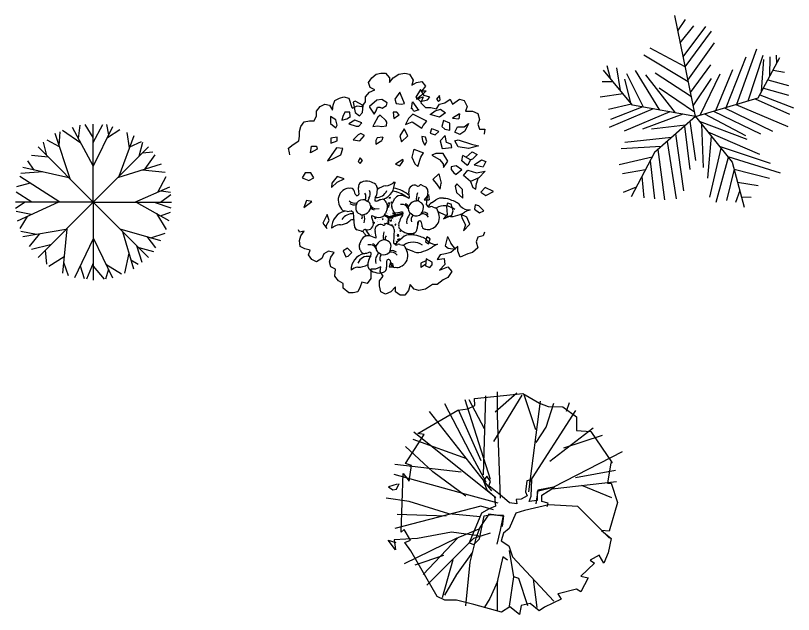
# Model space of a CAD drawing. Header units: millimetres. Extents: x 14385 to 129787, y 107826 to 186798.
# Drawn here: x 50156 to 52521, y 124890 to 126710 of the extents above; entities that cross this region are included whole.
import ezdxf

# ---------------------------------------------------------------- set-up
doc = ezdxf.new("R2010")
doc.units = ezdxf.units.MM
doc.header["$LTSCALE"] = 1000
doc.layers.add('FF-PLANTS', color=86, linetype='Continuous')

# ---------------------------------------------------------------- blocks, each defined once
blk = doc.blocks.new('A$C0DD700B5')
at = {"color": 8}
for p, q in [((0, 198.5), (-25, 238.2)), ((0, 2), (0, 239.3)), ((0, 182.7), (29.4, 238.2)), ((47.6, 206.5), (40.7, 238.2)), ((-103.8, 173.2), (-100.2, 215.6)), ((-37.5, 181.5), (-93.8, 220.1)), ((0, 112.7), (-63.4, 229.1)), ((-44.8, 195), (-39.4, 235.9)), ((0, 110.3), (59.9, 231.4)), ((43.5, 198.3), (80.7, 222.3)), ((110.1, 166.5), (103.1, 213.3)), ((-102.7, 169.9), (-140.3, 190.7)), ((-70.5, 72.4), (-116.2, 211)), ((78.5, 80.5), (123.9, 204.3)), ((-168, 170), (0, 2)), ((-141.3, 143.3), (-151.5, 183.9)), ((168, 170), (0, 2)), ((111.2, 169.6), (146.3, 186.2)), ((139.4, 141.4), (151.1, 183.9)), ((-136.8, 138.8), (-188.3, 143.2)), ((150, 152), (181.5, 154.5)), ((157.8, 102.8), (187.9, 145.5)), ((-179.7, 99.4), (-199.5, 127.4)), ((74.8, 76.8), (207.2, 118.3)), ((-73.9, 75.9), (-213.9, 107)), ((149.5, 100.2), (218.4, 93.4)), ((-101.9, 2), (-223.5, 79.9)), ((-153.7, 93.6), (-220.3, 88.9)), ((196, 32.4), (221.6, 79.9)), ((-191.7, 59.5), (-233.1, 48.2)), ((126.4, 2), (232.8, 48.2)), ((-186.7, 2), (-234.7, 32.4)), ((204.2, 2), (236, 25.6)), ((206.4, 36.8), (234.4, 32.4)), ((0, 2), (-236.3, 2)), ((-207.4, 2), (-236.3, -17.4)), ((-105.6, 2), (-231.5, -55.8)), ((0, 2), (-168, -166)), ((0, 2), (-2, 2)), ((0, 2), (0, 4)), ((0, 2), (237.6, 2)), ((0, 2), (0, -235.6)), ((0, 2), (168, -166)), ((0, 2), (0, 0)), ((0, 2), (2, 2)), ((130.5, 2), (229.6, -53.5)), ((184.6, 2), (236, -15.1)), ((-188.5, -36.1), (-234.7, -26.4)), ((-200.8, -41.7), (-223.5, -78.4)), ((192.5, -32.8), (221.6, -80.7)), ((204.8, -39.7), (234.4, -28.7)), ((-173.1, -96.3), (-220.3, -87.5)), ((-83, -81), (-213.9, -103.3)), ((-80.8, -78.9), (-93.8, -214.1)), ((80.9, -78.9), (204, -114.6)), ((88.9, -86.9), (122.3, -200.5)), ((175, -106.2), (218.4, -92)), ((-164.8, -94.9), (-194.7, -132.7)), ((0, -109.1), (-57, -227.7)), ((0, -106.5), (58.3, -227.7)), ((162.5, -102.6), (189.6, -137.2)), ((-130, -128), (-188.3, -141.7)), ((131.7, -129.7), (147.9, -180.2)), ((138.3, -136.3), (183.1, -148.5)), ((-146.4, -144.4), (-141.9, -187)), ((-89, -164.3), (-135.5, -193.7)), ((108.4, -153.1), (95.1, -214.1)), ((-90.6, -180.2), (-76.2, -220.9)), ((0, -183.9), (-20.2, -232.2)), ((38.5, -186.6), (85.5, -216.4)), ((114.3, -173.4), (136.7, -187)), ((-39.5, -191.2), (-28.2, -229.9)), ((0, -193), (32.6, -232.2)), ((45.8, -201.7), (37.5, -232.2))]:
    blk.add_line(p, q, dxfattribs=at)
blk = doc.blocks.new('A$C38B04814')
at = {"color": 8}
blk.add_lwpolyline([(-220.4, -284.6), (-300.6, -146.4), (-318.3, -121.4), (-301.6, -113.4), (-320.2, -81.9), (-329.7, -89.6), (-323.5, 88.4), (-305.2, 65.3), (-298, 113.4), (-316.1, 119.1), (-259.8, 207.1), (-278.6, 210.1), (-157.7, 281.6), (-126.6, 284.7), (-105.3, 295.2), (-106.9, 316.6), (39.9, 332.2), (90.8, 302.3), (116.7, 292.4), (162.1, 290.9), (203.3, 261), (203.2, 219.7), (247.3, 216.8), (311.3, 121.3), (307.5, 121.2), (297.9, 58.9), (308.9, 59.8), (327.9, 1), (303, -86.8), (279.6, -84.4), (308.4, -108.7), (299.3, -152.3), (286.8, -184.1), (272.2, -159.7), (245.1, -175), (257.6, -183.8), (216, -223.2), (238.8, -228.8), (216.6, -270.4), (203.6, -262.8), (147.4, -277.2), (146.8, -276.6), (156.7, -293.2), (105.8, -317.2), (89.8, -328.4), (62.4, -306.8), (34.6, -312.4), (29.8, -339.6), (0.3, -316.1), (-24.7, -333.1), (-109.3, -309), (-161.2, -296.7), (-196.9, -295.9)], close=True, dxfattribs=at)
for points in [[(-43.6, 276.1), (21.7, 333.3)], [(-27.3, 13.3), (-36.4, 265.2), (-36.6, 336.9)], [(-58.4, 70.6), (-135.3, 313)], [(-75.9, 223.9), (-123.2, 312.6)], [(-79.5, 84.5), (-72.7, 324.3)], [(-47.7, 185.9), (37.9, 326.3)], [(80.1, 221.3), (44.3, 327.7)], [(58.6, 33.2), (93.9, 308.2)], [(-71.4, 62.6), (-119.8, 152.5), (-196.8, 300.7)], [(80.6, 183), (111.1, 229.5), (134, 302.8)], [(181.5, 302.9), (171.4, 276.8)], [(-54.2, 35.5), (-243.2, 276.7)], [(-87, 127.1), (-155.8, 282.4)], [(60.9, 61.1), (201.7, 279.8)], [(-42.1, 14.4), (-291, 214.4)], [(122.1, 125.9), (254.4, 227.4)], [(-130.5, 133), (-293.2, 191.8)], [(281.8, 203.8), (163.7, 166)], [(-132.9, 20.3), (-233.6, 94.1), (-316.8, 170.9)], [(342, 154.1), (133.5, 47.6), (85.7, 38.1), (79.7, -3.5)], [(-147.5, 92.6), (-348.5, 116)], [(322.1, 97.5), (200, 75.8)], [(-34.9, -1.8), (-135.6, 25.4), (-350.8, 85.6)], [(114.2, -11.4), (117.3, -1.1), (98.4, 3.9), (98.2, 22.7), (136.2, 47.1), (83.8, 34.1), (84.2, 6.2), (59.5, 4), (65.2, 19.6), (67.8, 70.1), (52.3, 66.7), (48.1, 33.1), (53.6, 20.8), (35, 10.9), (20, 9.9), (22.1, -3.5), (0, 0), (-22.2, 18.5), (-63.5, 51), (-57.7, 64), (-69.5, 80.1), (-79.2, 66.3), (-69, 38.6), (-45.6, 18.8), (-42.5, -11), (-61.8, -18.8), (-85.7, -31.5), (-123.3, -122.1), (-108.4, -127), (-91.2, -109.9), (-77.1, -39.9), (-55.1, -35.6), (-18.8, -39.7), (-23, -72.2)], [(-341.9, 55.9), (-368.3, 48.4), (-355.3, 38.9), (-344.3, 40.9), (-336.2, 57.9)], [(325, 63.8), (129.1, 41.1)], [(310.8, 14.4), (219.6, 52.2)], [(-89.9, -43.3), (-185.3, -33.5), (-305, 3.3), (-375.1, 13.4)], [(-48.9, -22.1), (-87.9, -10.2), (-349.2, -78.3)], [(303.8, -107.5), (207.5, -11.6), (119.2, -6.8), (45.1, -24.1), (18.6, -32.2), (-0.9, -78.4), (-18.7, -92.3), (-26.2, -115.5), (-2.7, -131.5), (8.8, -165), (134.8, -299.4)], [(-193, -40.6), (-342, -36.1)], [(-37.8, -126.1), (-28, -83.3), (-18.3, -39.1), (-33.1, -39.3), (-63.7, -35.2), (-90.9, -75.6), (-102.8, -107.6), (-121.4, -180.9), (-133.9, -313.8)], [(-95.1, -101), (-176.8, -89.8), (-280.2, -109.1), (-350.7, -113.2), (-347.1, -143.7), (-368.9, -114.2), (-345.5, -121)], [(-93.4, -80.9), (-157.2, -107), (-262.6, -217.8)], [(-59.5, -92.8), (-110, -109), (-251.8, -250.7)], [(-161, -107.6), (-320.7, -186.1)], [(-200.6, -160.6), (-287.7, -190.2)], [(-112.7, -150.4), (-161.7, -217.8), (-198.4, -281.1)], [(-6.1, -175), (-20.5, -164.8), (-37.7, -240.1), (-37.7, -328.2)], [(-1.9, -145), (12, -225.8), (-1.6, -314)], [(-172.5, -173.2), (-204.8, -289.5)], [(11.4, -223.9), (27, -228.9), (54.7, -312.2)], [(71.1, -232.3), (83.2, -318.8)], [(-36.9, -239.4), (-60.4, -290.9), (-76.2, -317.1)]]:
    blk.add_lwpolyline(points, dxfattribs=at)
blk = doc.blocks.new('*X197')
at = {"color": 0}
for p, q in [((26.7458, 25.3837), (26.7458, 25.3837)), ((26.7466, 25.3885), (26.7466, 25.3885)), ((26.7619, 25.3919), (26.7619, 25.3919)), ((26.7622, 25.3876), (26.7622, 25.3876)), ((26.7655, 25.391), (26.7655, 25.391)), ((26.7725, 25.3826), (26.7725, 25.3826)), ((26.7334, 25.3688), (26.7334, 25.3688)), ((26.7357, 25.3717), (26.7357, 25.3717)), ((26.7361, 25.3581), (26.7361, 25.3581)), ((26.7363, 25.3535), (26.7402, 25.3576)), ((26.7396, 25.3747), (26.7432, 25.3761)), ((26.7396, 25.3747), (26.7421, 25.373)), ((26.7408, 25.3528), (26.7402, 25.3575)), ((26.7421, 25.373), (26.7431, 25.376)), ((26.7448, 25.3579), (26.7472, 25.3607)), ((26.7448, 25.3579), (26.7478, 25.3576)), ((26.7478, 25.3576), (26.7472, 25.3607)), ((26.7523, 25.3713), (26.7523, 25.3713)), ((26.7613, 25.3752), (26.7613, 25.3752)), ((26.7344, 25.3384), (26.7344, 25.3384)), ((26.7351, 25.3551), (26.7351, 25.3551)), ((26.7363, 25.3535), (26.7408, 25.3528)), ((26.7392, 25.3516), (26.7392, 25.3516)), ((26.743, 25.3418), (26.743, 25.3418)), ((26.7466, 25.3514), (26.7466, 25.3514)), ((26.6814, 25.308), (26.6814, 25.308)), ((26.6896, 25.3048), (26.6926, 25.3079)), ((26.6896, 25.3048), (26.6941, 25.3041)), ((26.6897, 25.3083), (26.6897, 25.3083)), ((26.6941, 25.3041), (26.6936, 25.3076)), ((26.7164, 25.3072), (26.7164, 25.3072)), ((26.7329, 25.3193), (26.7329, 25.3193)), ((26.7332, 25.3051), (26.7332, 25.3051)), ((26.7338, 25.3218), (26.7338, 25.3218)), ((26.7431, 25.3061), (26.7431, 25.3061)), ((26.7445, 25.3163), (26.7445, 25.3163)), ((26.7518, 25.3202), (26.7542, 25.3231)), ((26.7518, 25.3202), (26.7548, 25.32)), ((26.7548, 25.32), (26.7542, 25.3231)), ((26.757, 25.318), (26.757, 25.318)), ((26.7573, 25.3183), (26.7608, 25.3197)), ((26.7573, 25.3183), (26.7598, 25.3166)), ((26.7589, 25.3087), (26.7589, 25.3087)), ((26.7598, 25.3166), (26.7608, 25.3197)), ((26.7698, 25.3049), (26.7698, 25.3049)), ((26.7759, 25.3205), (26.7759, 25.3205)), ((26.6872, 25.2892), (26.6894, 25.2918)), ((26.6873, 25.2889), (26.69, 25.2886)), ((26.69, 25.2886), (26.6894, 25.2918)), ((26.6997, 25.2924), (26.6997, 25.2924)), ((26.7002, 25.3016), (26.7002, 25.3016)), ((26.7017, 25.2845), (26.7017, 25.2845)), ((26.7066, 25.2848), (26.7066, 25.2848)), ((26.7073, 25.3014), (26.7073, 25.3014)), ((26.7153, 25.3022), (26.7188, 25.3035)), ((26.7153, 25.3022), (26.7178, 25.3005)), ((26.7178, 25.3005), (26.7188, 25.3035)), ((26.7228, 25.2858), (26.7253, 25.2886)), ((26.7228, 25.2858), (26.7254, 25.2855)), ((26.7258, 25.2857), (26.7253, 25.2886)), ((26.7269, 25.3005), (26.7269, 25.3005)), ((26.7309, 25.2895), (26.7309, 25.2895)), ((26.7313, 25.2966), (26.7313, 25.2966)), ((26.7326, 25.2885), (26.7326, 25.2885)), ((26.743, 25.2965), (26.7469, 25.3006)), ((26.743, 25.2965), (26.7474, 25.2958)), ((26.7438, 25.2982), (26.7438, 25.2982)), ((26.7452, 25.2821), (26.7487, 25.2834)), ((26.7452, 25.2821), (26.7477, 25.2804)), ((26.7474, 25.2958), (26.7469, 25.3006)), ((26.7476, 25.2804), (26.7487, 25.2834)), ((26.7496, 25.281), (26.7496, 25.281)), ((26.7536, 25.2993), (26.7536, 25.2993)), ((26.7583, 25.292), (26.7583, 25.292)), ((26.7587, 25.2826), (26.7611, 25.2855)), ((26.7587, 25.2826), (26.7617, 25.2824)), ((26.7598, 25.2795), (26.7598, 25.2795)), ((26.76, 25.2945), (26.76, 25.2945)), ((26.7617, 25.2824), (26.7611, 25.2855)), ((26.7628, 25.3007), (26.7628, 25.3007)), ((26.67, 25.2573), (26.67, 25.2573)), ((26.6734, 25.253), (26.6734, 25.253)), ((26.6808, 25.2649), (26.6808, 25.2649)), ((26.6845, 25.2685), (26.6845, 25.2685)), ((26.6866, 25.2727), (26.6866, 25.2727)), ((26.7571, 25.2587), (26.7571, 25.2587)), ((26.7577, 25.2754), (26.7577, 25.2754)), ((26.7619, 25.261), (26.7619, 25.261)), ((26.768, 25.2655), (26.768, 25.2655)), ((26.775, 25.2619), (26.7785, 25.2633)), ((26.775, 25.2619), (26.7775, 25.2603)), ((26.7768, 25.2528), (26.7768, 25.2528)), ((26.7775, 25.2602), (26.7785, 25.2633)), ((26.8035, 25.2517), (26.8035, 25.2517)), ((26.6745, 25.246), (26.6745, 25.246)), ((26.6802, 25.2483), (26.6802, 25.2483)), ((26.6805, 25.2506), (26.6805, 25.2506)), ((26.7559, 25.2254), (26.7559, 25.2254)), ((26.7565, 25.2421), (26.7565, 25.2421)), ((26.7599, 25.2312), (26.7599, 25.2312)), ((26.7606, 25.2472), (26.7606, 25.2472)), ((26.7628, 25.2257), (26.7663, 25.227)), ((26.7628, 25.2257), (26.7653, 25.224)), ((26.7653, 25.224), (26.7663, 25.227)), ((26.7656, 25.245), (26.7681, 25.2479)), ((26.7656, 25.245), (26.7686, 25.2448)), ((26.7668, 25.2274), (26.7668, 25.2274)), ((26.7674, 25.2474), (26.7674, 25.2474)), ((26.7686, 25.2447), (26.7681, 25.2479)), ((26.7817, 25.2453), (26.7817, 25.2453)), ((26.7863, 25.2499), (26.7863, 25.2499)), ((26.7873, 25.2461), (26.7873, 25.2461)), ((26.8077, 25.249), (26.8077, 25.249))]:
    blk.add_line(p, q, dxfattribs=at)
blk = doc.blocks.new('*X196')
at = {"color": 0}
for p, q in [((26.7613, 25.3752), (26.7613, 25.3752)), ((26.7333, 25.3463), (26.7395, 25.3486)), ((26.7335, 25.3453), (26.7375, 25.3426)), ((26.7375, 25.3426), (26.7395, 25.3486)), ((26.7388, 25.3308), (26.7388, 25.3308)), ((26.7319, 25.3147), (26.7319, 25.3147)), ((26.7319, 25.3061), (26.7319, 25.3061)), ((26.743, 25.3065), (26.7508, 25.3146)), ((26.743, 25.3065), (26.7519, 25.3051)), ((26.7519, 25.3051), (26.7508, 25.3146)), ((26.7518, 25.3202), (26.7555, 25.3247)), ((26.7518, 25.3202), (26.7577, 25.3197)), ((26.7577, 25.3197), (26.757, 25.3237)), ((26.757, 25.318), (26.757, 25.318)), ((26.7589, 25.3087), (26.7589, 25.3087)), ((26.6996, 25.2949), (26.6996, 25.2949)), ((26.7076, 25.3016), (26.7076, 25.3016)), ((26.7187, 25.2858), (26.7187, 25.2858)), ((26.753, 25.2926), (26.753, 25.2926)), ((26.7685, 25.2835), (26.7685, 25.2835)), ((26.7577, 25.2754), (26.7577, 25.2754)), ((26.7654, 25.253), (26.7654, 25.253)), ((26.8054, 25.2524), (26.8054, 25.2524)), ((26.7565, 25.2421), (26.7565, 25.2421)), ((26.7656, 25.245), (26.7705, 25.2508)), ((26.7656, 25.245), (26.7716, 25.2445)), ((26.7678, 25.2332), (26.7748, 25.2359)), ((26.7678, 25.2332), (26.7726, 25.2299)), ((26.7716, 25.2445), (26.7705, 25.2508)), ((26.7729, 25.2362), (26.7729, 25.2362)), ((26.773, 25.2302), (26.7748, 25.2358)), ((26.807, 25.2485), (26.807, 25.2485))]:
    blk.add_line(p, q, dxfattribs=at)
blk = doc.blocks.new('A$C7AC100DF')
at = {"color": 8}
for p, q in [((103.5, 333.2), (88.6, 309.5)), ((114.7, 314.8), (103.5, 333.2)), ((40, 325.3), (25.1, 304.2)), ((41.9, 320), (40, 325.3)), ((54.9, 291), (41.9, 320)), ((88.6, 309.5), (103.5, 296.3)), ((131.5, 309.5), (114.7, 314.8)), ((124, 301.6), (131.5, 309.5)), ((161.4, 314.8), (152, 304.2)), ((163.2, 301.6), (161.4, 314.8)), ((-95.7, 297.9), (-101.3, 295.2)), ((-101.3, 295.2), (-95.7, 263.6)), ((-71.4, 284.7), (-95.7, 297.9)), ((-73.3, 263.6), (-71.4, 284.7)), ((-29.8, 300.4), (-52.2, 282)), ((-14.9, 303.1), (-29.8, 300.4)), ((1.9, 292.5), (-14.9, 303.1)), ((-13, 276.7), (0, 284.6)), ((0, 284.6), (1.9, 292.5)), ((25.1, 304.2), (28.8, 291)), ((28.8, 291), (45.6, 288.4)), ((45.6, 288.4), (54.9, 291)), ((75.5, 274.5), (79.2, 295.6)), ((79.2, 295.6), (94.1, 274.5)), ((103.5, 296.3), (124, 301.6)), ((152, 304.2), (157.6, 296.3)), ((157.6, 296.3), (163.2, 301.6)), ((-127.1, 264.2), (-133.3, 251)), ((-111.6, 264.2), (-127.1, 264.2)), ((-110.2, 250.9), (-111.6, 264.2)), ((-95.7, 263.6), (-82.6, 253)), ((-82.6, 253), (-73.3, 263.6)), ((-52.2, 282), (-52.2, 279.4)), ((-52.2, 279.4), (-37.3, 258.3)), ((-37.3, 258.3), (-31.7, 268.8)), ((-31.7, 268.8), (-28, 279.4)), ((-28, 279.4), (-20.5, 279.4)), ((-20.5, 279.4), (-13, 276.7)), ((19.8, 263.9), (21.6, 245.4)), ((31, 263.9), (19.8, 263.9)), ((38.4, 255.9), (31, 263.9)), ((79.2, 274.5), (75.5, 274.5)), ((82.9, 266.6), (79.2, 274.5)), ((97.9, 271.9), (82.9, 266.6)), ((94.1, 274.5), (97.9, 271.9)), ((132.6, 257.5), (147.5, 268)), ((147.5, 268), (164.3, 273.3)), ((179.3, 262.8), (160.6, 249.6)), ((164.3, 273.3), (179.3, 262.8)), ((-170.9, 251.5), (-170.9, 230.4)), ((-154.1, 240.9), (-170.9, 251.5)), ((-150.4, 225.1), (-154.1, 240.9)), ((-133.3, 251), (-136.4, 240)), ((-136.4, 240), (-120.9, 244.4)), ((-120.9, 244.4), (-110, 251)), ((-96, 239.7), (-114.7, 229.2)), ((-75.5, 231.8), (-96, 239.7)), ((-26.9, 249.6), (-38.1, 228.5)), ((-19.4, 254.9), (-26.9, 249.6)), ((-2.6, 239.1), (-19.4, 254.9)), ((1.1, 233.8), (-2.6, 239.1)), ((21.6, 245.4), (32.8, 253.3)), ((32.8, 253.3), (38.4, 255.9)), ((66.7, 245), (57.3, 226.6)), ((79.7, 258.2), (66.7, 245)), ((100.3, 247.7), (79.7, 258.2)), ((122.7, 237.1), (100.3, 247.7)), ((111.5, 223.9), (122.7, 237.1)), ((160.6, 249.6), (132.6, 257.5)), ((173.4, 238.9), (167.8, 220.5)), ((192.1, 231), (173.4, 238.9)), ((221.5, 259.3), (200.6, 246.2)), ((200.6, 246.2), (219.2, 243.6)), ((221.5, 259.3), (219.2, 243.6)), ((-170.9, 230.4), (-154.1, 217.2)), ((-154.1, 217.2), (-150.4, 225.1)), ((-114.7, 229.2), (-92.3, 221.3)), ((-92.3, 221.3), (-84.8, 221.3)), ((-84.8, 221.3), (-75.5, 231.8)), ((-38.1, 228.5), (-41.8, 220.6)), ((-41.8, 220.6), (-26.9, 223.3)), ((-26.9, 223.3), (-15.7, 220.6)), ((-15.7, 220.6), (-0.7, 223.3)), ((-0.7, 223.3), (1.1, 233.8)), ((53.3, 213.8), (40.2, 192.7)), ((64.5, 192.7), (53.3, 213.8)), ((57.3, 226.6), (77.9, 234.5)), ((77.9, 234.5), (107.7, 216)), ((107.7, 216), (111.5, 223.9)), ((136.5, 213.9), (132.8, 200.7)), ((144, 211.2), (136.5, 213.9)), ((167.8, 220.5), (177.1, 212.6)), ((192.1, 209.9), (192.1, 231)), ((208, 204), (215.5, 219.8)), ((215.5, 219.8), (236, 219.8)), ((236, 219.8), (249.1, 230.4)), ((249.1, 230.4), (237.9, 206.6)), ((-86.2, 195.2), (-101.7, 179.8)), ((-78.4, 199.6), (-86.2, 195.2)), ((-81.5, 177.6), (-67.5, 193)), ((-67.5, 193), (-78.4, 199.6)), ((40.2, 192.7), (45.8, 174.2)), ((45.8, 174.2), (64.5, 192.7)), ((107.2, 190.8), (109.1, 177.6)), ((118.4, 188.2), (107.2, 190.8)), ((132.8, 200.7), (147.7, 195.4)), ((158.9, 206), (144, 211.2)), ((147.7, 195.4), (158.9, 206)), ((178.2, 193.5), (163.2, 177.6)), ((177.1, 212.6), (192.1, 209.9)), ((181.9, 172.4), (178.2, 193.5)), ((223, 196.1), (208, 204)), ((237.9, 206.6), (223, 196.1)), ((-150.4, 188.2), (-169.1, 185.5)), ((-169.1, 185.5), (-169.1, 169.7)), ((-169.1, 169.7), (-150.4, 177.6)), ((-150.4, 177.6), (-150.4, 188.2)), ((-101.7, 179.8), (-81.5, 177.6)), ((-29, 185.9), (-32.7, 178)), ((-32.7, 167.4), (-14.1, 178)), ((-32.7, 178), (-32.7, 167.4)), ((-11.6, 188.6), (-29, 185.9)), ((-11.6, 188.6), (-14.1, 178)), ((109.1, 177.6), (116.6, 164.5)), ((116.6, 164.5), (122.2, 175)), ((122.2, 175), (118.4, 188.2)), ((163.2, 177.6), (168.8, 153.9)), ((196.8, 167.1), (181.9, 172.4)), ((198.7, 156.5), (196.8, 167.1)), ((208, 177.6), (217.4, 180.3)), ((217.4, 159.2), (208, 177.6)), ((217.4, 180.3), (258.4, 167.1)), ((258.4, 167.1), (279, 161.8)), ((-231.2, 141.2), (-228.1, 161)), ((-211, 152.2), (-231.2, 141.2)), ((-228.1, 161), (-212.6, 161)), ((-212.6, 161), (-211, 152.2)), ((-152, 156.1), (-168.8, 132.4)), ((-133.3, 153.5), (-152, 156.1)), ((-138.9, 135), (-133.3, 153.5)), ((82.8, 151.5), (76.6, 128)), ((82.8, 151.5), (112, 141.2)), ((168.8, 153.9), (198.7, 156.5)), ((249.1, 153.9), (217.4, 159.2)), ((241.6, 127.5), (260.3, 143.4)), ((279, 161.8), (249.1, 153.9)), ((260.3, 143.4), (275.2, 135.4)), ((-168.8, 132.4), (-180, 116.6)), ((-180, 116.6), (-165, 121.9)), ((-165, 121.9), (-138.9, 135)), ((-80.5, 125.8), (-86.7, 114.9)), ((-72.7, 117.1), (-80.5, 125.8)), ((49.3, 120.8), (26.9, 106.4)), ((49.3, 120.8), (49.3, 114.4)), ((76.6, 128), (85.9, 106.9)), ((95.2, 99), (104.6, 128)), ((104.6, 128), (112, 141.2)), ((149.3, 138.9), (138.1, 133.6)), ((138.1, 133.6), (160.5, 120.4)), ((171.7, 138.9), (149.3, 138.9)), ((160.5, 120.4), (171.7, 107.2)), ((186.6, 115.2), (171.7, 138.9)), ((228.3, 116.2), (232.3, 132.8)), ((254.7, 119.6), (232.3, 132.8)), ((249.1, 106.4), (254.7, 119.6)), ((254.1, 120), (262.2, 122.3)), ((275.2, 135.4), (262.2, 122.3)), ((266.3, 104.1), (288.3, 119.6)), ((288.3, 119.6), (301.4, 114.4)), ((-86.7, 114.9), (-80.5, 108.3)), ((-80.5, 108.3), (-72.7, 117.1)), ((26.9, 106.4), (40, 101.2)), ((40, 101.2), (49.3, 114.4)), ((85.9, 106.9), (95.2, 99)), ((171.7, 107.2), (173.5, 96.7)), ((173.5, 96.7), (186.6, 115.2)), ((211.8, 101.2), (196.8, 98.5)), ((196.8, 98.5), (196.8, 90.6)), ((228.4, 89.5), (211.8, 101.2)), ((243.5, 103.8), (228.3, 116.2)), ((243.5, 103.8), (249.1, 106.4)), ((266.3, 104.1), (293.9, 98.5)), ((301.4, 114.4), (293.9, 98.5)), ((-247.5, 80.1), (-256.8, 64.3)), ((-230.7, 80.1), (-247.5, 80.1)), ((-221.3, 64.3), (-230.7, 80.1)), ((158.5, 76.6), (140.2, 59.4)), ((158.5, 76.6), (166.4, 48.9)), ((196.8, 90.6), (204.3, 80.1)), ((204.3, 80.1), (211.8, 74.8)), ((228.4, 89.5), (211.8, 74.8)), ((234.2, 72.2), (247.2, 88)), ((254.7, 53.7), (234.2, 72.2)), ((247.2, 88), (273.4, 80.1)), ((273.4, 80.1), (299.5, 85.3)), ((299.5, 85.3), (280.8, 64.3)), ((-256.8, 64.3), (-236.3, 56.3)), ((-236.3, 56.3), (-221.3, 64.3)), ((-167.5, 35.8), (-150.4, 51.2)), ((-166, 49), (-167.5, 35.8)), ((-150.4, 68.8), (-166, 49)), ((-128.7, 62.2), (-150.4, 68.8)), ((-150.4, 51.2), (-128.7, 62.2)), ((25.2, 50.2), (22.9, 50.2)), ((25.2, 50.2), (25.2, 52.4)), ((25.2, 50.2), (27.4, 50.2)), ((25.2, 50.2), (25.2, 47.9)), ((140.2, 59.4), (151.4, 46.2)), ((162.6, 30.4), (166.4, 48.9)), ((280.8, 64.3), (254.7, 53.7)), ((254.7, 53.7), (262.2, 35.2)), ((271.5, 30), (273.4, 48.4)), ((277.5, 62.9), (273.4, 48.4)), ((-84.3, 21.5), (-85.5, 35.2)), ((-32.7, 44.4), (-28.6, 34.8)), ((107.1, 42.7), (120, 36.2)), ((151.4, 46.2), (162.6, 30.4)), ((213.7, 46.7), (208.3, 39.2)), ((208.3, 39.2), (212.3, 20.4)), ((230.9, 29.8), (213.7, 46.7)), ((232.3, 3.5), (230.9, 29.8)), ((262.2, 35.2), (271.5, 30)), ((299.8, 35.6), (286.2, 21.2)), ((325.2, 23.6), (299.8, 35.6)), ((-56.9, -6.7), (-53.4, 2.8)), ((18, -10.7), (25.1, 2.4)), ((69.3, 6.2), (67.4, 22.4)), ((127.8, 13.8), (114.7, -1.7)), ((125.4, 23.5), (120.8, -16.6)), ((127.8, 13.8), (129.6, -1.7)), ((212.3, 20.4), (232.3, 3.5)), ((286.2, 21.2), (301.5, 11.6)), ((301.5, 11.6), (325.2, 23.6)), ((-243.7, -4.3), (-251.2, -25.4)), ((-251.2, -25.4), (-226.9, -6.9)), ((-226.9, -6.9), (-243.7, -4.3)), ((-65.4, -2.1), (-56.9, -6.7)), ((-25.8, -3.9), (-20.6, -1.2)), ((-1.5, -9.5), (1.8, -16.1)), ((17.9, -30.6), (15.8, -23.5)), ((51.5, -16.7), (41.9, -15.8)), ((114.7, -1.7), (129.6, -1.7)), ((120.8, -16.6), (126.8, -23.3)), ((137, -11.2), (150.2, -2.4)), ((139.2, -23.6), (147.6, -26.6)), ((185.6, -12.2), (181.9, -22.8)), ((181.9, -22.8), (183.8, -46.5)), ((196.8, -14.9), (185.6, -12.2)), ((202.4, -35.9), (196.8, -14.9)), ((269.6, -17.5), (267.8, -30.7)), ((280.8, -20.1), (269.6, -17.5)), ((295.8, -35.9), (280.8, -20.1)), ((-180.3, -46.5), (-193.3, -72.9)), ((-174.7, -64.9), (-180.3, -46.5)), ((-119.7, -37.4), (-128.5, -35.9)), ((-119.7, -37.4), (-107.4, -35.6)), ((-100.5, -41.1), (-107.4, -35.6)), ((-98, -81.4), (-100.5, -41.1)), ((-32.2, -29), (-22.6, -28.1)), ((1.9, -29.1), (-2.9, -43.2)), ((40.8, -40.2), (35.3, -42)), ((72, -42.9), (66.9, -51.7)), ((79.6, -49), (72, -42.9)), ((180.2, -49.4), (156.8, -38.1)), ((183.8, -46.5), (172.6, -59.7)), ((198.7, -49.1), (202.4, -35.9)), ((226.7, -46.5), (228.6, -57)), ((243.5, -54.4), (226.7, -46.5)), ((267.8, -30.7), (282.7, -41.2)), ((282.7, -41.2), (295.8, -35.9)), ((-184, -80.8), (-174.7, -64.9)), ((-45.7, -54.6), (-41.1, -70.3)), ((172.6, -59.7), (198.7, -49.1)), ((228.6, -57), (239.8, -78.1)), ((228.6, -57), (239.8, -78.1)), ((252.8, -75.5), (243.5, -54.4)), ((-193.3, -72.9), (-182.1, -88.7)), ((-182.1, -88.7), (-184, -80.8)), ((-76.6, -97.1), (-90.5, -92.9)), ((2.6, -74.6), (16.1, -79.9)), ((22.6, -92.1), (21.5, -132.5)), ((94, -75.4), (92.8, -89.1)), ((234.2, -96.6), (252.8, -75.5)), ((239.8, -78.1), (234.2, -96.6)), ((-31.9, -114.2), (-35.1, -98.2)), ((37.2, -125.6), (49.6, -115.7)), ((121.9, -114.8), (117.9, -129.8)), ((132.6, -120.4), (121.9, -114.8)), ((185.4, -113.3), (178.2, -141.4)), ((185.4, -113.3), (195, -133.5)), ((-81.5, -135.5), (-75.5, -121.8)), ((-47.5, -138.5), (-57.2, -138.5)), ((21.5, -132.5), (28, -138.5)), ((40.4, -137.8), (49, -140.1)), ((117.9, -129.8), (127.2, -135.4)), ((127.2, -135.4), (132.6, -120.4)), ((178.2, -141.4), (187.5, -149.3)), ((209.9, -152), (195, -133.5)), ((-118.7, -149.3), (-131.7, -157.2)), ((-131.7, -157.2), (-124.3, -175.7)), ((-105.6, -162.5), (-118.7, -149.3)), ((-116.8, -173.1), (-105.6, -162.5)), ((-79.9, -155.3), (-82.5, -148.4)), ((-56.1, -162.9), (-61.5, -165.2)), ((-24.9, -162.9), (-29.2, -172.1)), ((-16.8, -168.2), (-24.9, -162.9)), ((83.5, -159.9), (59.3, -150.7)), ((187.5, -149.3), (209.9, -152)), ((-124.3, -175.7), (-116.8, -173.1)), ((119.7, -187.6), (104.5, -194.7)), ((120.3, -181), (118.4, -202.1)), ((139, -191.5), (120.3, -181)), ((-0.1, -193.4), (-0.1, -207.1)), ((11.8, -192.8), (8.1, -205.7)), ((8.1, -205.7), (20.6, -205.7)), ((11.8, -192.8), (19, -196.9)), ((20.6, -205.7), (19, -196.9)), ((104.5, -194.7), (104.5, -207.9)), ((118.7, -199), (104.5, -207.9)), ((118.4, -202.1), (131.5, -207.3)), ((131.5, -207.3), (139, -199.4)), ((139, -199.4), (139, -191.5))]:
    blk.add_line(p, q, dxfattribs=at)
for points in [[(-294.5, 135), (-295.4, 141), (-297.8, 155.3), (-283.6, 166.3), (-267.2, 177.3), (-265.1, 191.6), (-265.1, 205.9), (-260.5, 220.7), (-250.9, 235), (-234.5, 238.3), (-220.6, 238.3), (-213.5, 253.1), (-213.5, 267.4), (-201.8, 281.7), (-187.8, 288.9), (-173.9, 285.5), (-164.4, 270.8), (-162.2, 285.5), (-157.6, 299.8), (-143.4, 307), (-129.5, 310.8), (-115.2, 307), (-106, 278.4), (-103.5, 276.7), (-89.6, 283.9), (-75.7, 281.7), (-74.6, 281.7), (-64, 296), (-64, 310.8), (-52.2, 325.1), (-35.8, 332.3), (-49.7, 339.4), (-54.7, 354.2), (-45.1, 368.5), (-31.2, 379.5), (-17, 382.8), (-3.1, 382.8), (8.7, 368.5), (8.7, 354.2), (20.4, 368.5), (36.8, 379.5), (55.3, 382.8), (69.5, 379.5), (81.3, 361.4), (76.3, 346.6), (90.5, 354.2), (106.9, 357.6), (118.6, 343.2), (106.9, 328.9), (120.8, 328.9), (104.4, 314.2), (90.5, 303.7), (111.5, 310.8), (104.4, 292.7), (118.6, 278.4), (135, 278.4), (151.4, 274.6), (160.7, 288.9), (177, 292.7), (193.4, 303.7), (200.5, 288.9), (221.5, 303.7), (235.4, 299.8), (244.7, 281.7), (240.1, 267.4), (261.1, 267.4), (277.4, 260.3), (282.4, 242.1), (277.4, 227.8), (282.4, 213), (298.8, 213), (296.3, 198.7), (298.2, 197.3)], [(-7.2, -49.7), (7, -56.7), (50.3, -45.5)], [(-3.8, -47.2), (7, -52.6), (50.3, -41.4)], [(5.1, -55.7), (3.5, -75.4)], [(7.3, -56.5), (5.6, -76.2)], [(298.2, -100.8), (297.9, -99.9), (293.8, -111.8), (277.4, -115.1), (272.8, -129.9), (277.4, -147.5), (261.1, -162.3), (247.2, -165.7), (223.7, -176.6), (216.9, -158.5), (216.9, -144.2), (195.6, -162.3), (179.2, -165.7), (162.8, -169.5), (153.6, -183.8), (174.6, -180.4), (177, -198.1), (160.7, -216.2), (186.3, -205.7), (198, -220), (186.3, -238.1), (172.4, -245.3), (153.6, -259.6), (139.7, -259.6), (118.6, -273.9), (97.6, -277.7), (83.4, -273.9), (71.7, -259.6), (67, -277.7), (55.3, -292), (41.4, -292), (27.2, -281.5), (27.2, -266.8), (13.3, -281.5), (-3.1, -288.7), (-17, -281.5), (-21.9, -263.4), (-21.9, -248.6), (-10.2, -234.3), (-19.5, -220), (-17, -205.7), (-33.4, -212.9), (-47.6, -212.9), (-47.6, -241.5), (-59.3, -256.3), (-75.7, -252.5), (-80.3, -266.8), (-87.1, -281.5), (-101.3, -284.9), (-115.2, -284.9), (-131.6, -270.6), (-131.6, -256.3), (-145.8, -248.6), (-157.6, -234.3), (-155.1, -212.9), (-169, -205.7), (-173.9, -190.9), (-169, -176.6), (-159.7, -162.3), (-176.1, -158.5), (-190.3, -165.7), (-197.1, -180.4), (-213.5, -190.9), (-227.7, -183.8), (-237, -169.5), (-232.3, -155.2), (-248.7, -151.3), (-262.6, -144.2), (-265.1, -126.1), (-260.5, -111.8), (-250.9, -97.4), (-265.1, -100.8), (-267.6, -93)]]:
    blk.add_lwpolyline(points, dxfattribs=at)
at = {"color": 8, "const_width": 2.25}
for points in [[(-4.8, -47.6), (6.8, -54.6), (49.7, -43.9)], [(6.8, -54.8), (4.8, -75.2)]]:
    blk.add_lwpolyline(points, dxfattribs=at)
at = {"color": 8}
for centre, radius, start, end in [((-71.6, 38.3), 14.2, 115.3071, 192.6183), ((-60.9, 13.8), 40.9, 75.7669, 114.2304), ((-61.4, 10), 44.7, 50.1821, 76.3898), ((-25.9, 47.1), 49.6, 288.1914, 6.5093), ((-8.6, 85.2), 45.6, 277.9692, 314.5903), ((-111.5, -2.6), 35.7, 117.0526, 190.621), ((-116.1, 14.3), 18.9, 78.6209, 128.0058), ((-109.2, 22.3), 10.9, 25.7157, 106.4262), ((-73.8, 29.1), 25.7, 184.4426, 222.8173), ((-75, 15.8), 25.1, 328.9064, 25.4894), ((-62.8, 23.5), 34, 325.9832, 2.2812), ((-31.8, 41), 36, 267.8346, 335.7714), ((-40.3, 30.1), 12.6, 335.4792, 22.0882), ((0, 0), 40.1, 93.3084, 133.4101), ((8.2, -55.8), 81, 50.0545, 82.8337), ((8.2, -55.8), 90, 47.6984, 81.3634), ((83.6, 25.1), 16.4, 119.9305, 189.5207), ((85, 25.7), 16.7, 66.0818, 125.2483), ((95.8, 45.3), 5.93, 227.43, 322.5952), ((104.2, 39.3), 4.44, 49.7682, 146.7262), ((111.3, 25), 14.2, 353.9401, 51.9955), ((-90.2, 18.3), 7.14, 250.4568, 320.8622), ((-91.3, 18), 7.8, 327.416, 26.4668), ((-82.3, 8.1), 19.7, 328.9434, 32.059), ((5.2, -3.7), 40.7, 168.4088, 181.5167), ((-22, 24), 25.2, 273.1597, 289.2322), ((-15.1, -14.2), 14.4, 19.1576, 84.2872), ((43.8, -12.3), 23.8, 79.7332, 141.7619), ((29.7, -53), 66.7, 55.1756, 74.0431), ((63.8, 5.6), 5.5, 316.4698, 6.9792), ((132.1, 1.1), 42, 154.301, 188.1036), ((106, -1.5), 9.78, 131.2065, 208.6752), ((166.9, -24.2), 27.5, 76.3216, 127.3556), ((171, -64.3), 66.8, 65.338, 87.9239), ((-88, 5.3), 60.3, 193.869, 216.3585), ((-96.7, 12.2), 24.2, 224.548, 285.7194), ((-99.5, 3.2), 20.2, 233.1016, 288.9085), ((-48.7, -29.1), 45.1, 156.5222, 181.8544), ((-70.7, -25.8), 24.3, 77.5128, 142.7566), ((-64.3, -20.4), 15.6, 5.2001, 61.6599), ((-59.5, -24.2), 11.9, 323.6435, 26.2815), ((-31.3, -8.8), 20.2, 210.249, 267.454), ((-31.3, 3.8), 9.54, 244.4177, 305.5793), ((-11.3, -22.6), 14.6, 333.8507, 26.6254), ((29.8, -19.3), 14.6, 143.8457, 196.6284), ((47.2, -36.4), 20.2, 20.2462, 77.4531), ((49.6, -31.3), 18.8, 27.7175, 66.0393), ((77.6, -26.1), 11.9, 133.6426, 196.2832), ((91.7, -32.5), 26.9, 91.5399, 146.0291), ((93, -19.4), 14, 44.0018, 98.3892), ((94.6, -25.4), 17.8, 358.701, 61.8985), ((149.5, -32.1), 24.4, 120.7374, 158.6666), ((129.4, -14.7), 8.98, 252.8598, 291.7781), ((135.4, -29.8), 7.25, 58.5064, 111.4898), ((175.6, -68.2), 48.1, 48.9889, 121.0113), ((171.4, -83.3), 84.3, 58.9123, 71.0332), ((201.2, -34.7), 27.3, 29.7306, 59.7102), ((250.9, 1.6), 34.5, 221.1618, 274.5826), ((-116.3, -86.4), 50.8, 102.2699, 182.2351), ((-128.7, -27.5), 8.4, 200.8436, 271.3411), ((-101.3, -86.2), 42.3, 89.0463, 144.6282), ((-76.2, -27.8), 17.8, 188.7065, 251.8926), ((-73.5, -33.5), 14, 233.998, 288.396), ((-83.2, -53.4), 9.77, 321.2034, 38.6784), ((-74.5, -20.3), 26.9, 281.5388, 336.0295), ((-32.8, -14.2), 18.8, 217.714, 256.0454), ((-23.8, -32), 23.8, 269.7288, 331.7651), ((32.1, -28.3), 14.4, 189.1606, 254.2838), ((32.3, -67.1), 25.2, 83.1642, 99.2324), ((44.9, -48.8), 9.54, 54.4162, 115.5822), ((10.3, -35.1), 40.7, 338.4131, 351.5113), ((81.6, -30.7), 15.6, 175.2, 231.6646), ((88.9, -26.5), 24.3, 247.5147, 312.7562), ((67.8, -19.4), 45.1, 326.521, 351.8548), ((107.8, -68.4), 24.2, 34.5474, 95.7184), ((112.2, -60), 20.2, 43.1012, 98.9094), ((146.3, -34.9), 8.4, 10.8383, 81.3478), ((100.5, -60.1), 60.3, 3.87, 26.3575), ((192.5, 36.8), 88.8, 280.9601, 300.3437), ((266.9, -86.2), 55, 103.8957, 122.4644), ((-147.3, -18.1), 60.3, 276.7502, 300.9563), ((-173.6, -6.7), 85.2, 312.1887, 316.1312), ((-103.8, -74), 11.7, 68.2497, 135.0268), ((-108.4, -60.5), 42, 344.3, 18.1054), ((-56.5, -75.7), 16.4, 309.9281, 19.5227), ((-40.4, -53), 5.5, 146.4731, 196.9755), ((-17, 10.5), 66.7, 245.1731, 264.047), ((49.2, -76.2), 12.6, 145.4776, 192.0899), ((72.6, -73.7), 34, 135.9829, 172.2818), ((85.8, -68.2), 25.1, 138.9044, 195.4906), ((94.4, -61.9), 19.7, 138.9415, 202.0624), ((8.2, -55.8), 90, 340.7984, 352.9213), ((101.5, -73.2), 7.8, 137.4107, 196.4716), ((100.4, -73.4), 7.14, 60.4467, 130.8741), ((82.4, -81.1), 25.7, 354.4432, 32.817), ((125, -56.4), 35.7, 287.0541, 0.6192), ((195.9, -16.8), 36.1, 244.1968, 291.7921), ((-82.1, -204.7), 144, 122.4532, 126.1248), ((-141.3, -112.3), 34.3, 88.3219, 121.9913), ((-83.8, -80.4), 14.2, 183.9433, 241.9905), ((-65, -97.7), 5.93, 57.426, 152.5992), ((8.2, -55.8), 81, 206.4416, 223.7848), ((-57.8, -76.5), 16.7, 256.08, 315.2532), ((-19.3, -94.1), 16.4, 124.9326, 194.5185), ((-17.9, -93.4), 16.7, 71.0821, 130.2463), ((-8.8, -72.9), 5.93, 232.429, 327.5943), ((0.1, -78.2), 4.44, 54.7666, 151.7297), ((8.4, -91.8), 14.2, 358.9394, 56.996), ((46.8, -81.9), 10.3, 162.86, 223.3344), ((73.4, -60.1), 44.7, 220.1829, 246.3893), ((78.6, -89.8), 14.2, 285.3025, 2.6228), ((118.5, -80.6), 10.9, 195.7164, 276.4255), ((126.6, -73.8), 18.9, 248.6197, 298.006), ((-74.4, -93.2), 4.44, 239.7622, 336.7315), ((-55.6, -134.8), 23.8, 84.7325, 146.763), ((8.2, -55.8), 90, 207.1979, 218.6188), ((-66.1, -176.6), 66.7, 60.1749, 79.0438), ((-37.2, -115.3), 5.5, 321.4637, 11.983), ((31.2, -113.8), 42, 159.3006, 193.1041), ((5.4, -118.7), 9.77, 136.2065, 213.6764), ((68.1, -136), 27.5, 81.322, 132.356), ((72.3, -63.8), 40.9, 245.7674, 284.2318), ((8.2, -55.8), 81, 319.311, 322.8015), ((75.6, -175.5), 66.8, 70.3357, 92.9256), ((8.2, -55.8), 90, 323.7708, 328.7872), ((77.8, -194.4), 84.2, 63.9102, 76.0362), ((-69, -143.1), 14.6, 148.8443, 201.6293), ((-50.2, -158.6), 20.2, 25.2479, 82.4516), ((-48.2, -153.3), 18.8, 32.7191, 71.0397), ((-20.8, -145.6), 11.9, 138.6418, 201.2832), ((-6.1, -150.8), 26.9, 96.5426, 151.0276), ((-6, -137.7), 14, 49.0042, 103.3865), ((-3.8, -143.5), 17.8, 3.7013, 66.8977), ((8.2, -55.8), 81, 281.5263, 285.5916), ((51.4, -145.4), 24.4, 125.7381, 163.6661), ((29.9, -129.8), 8.98, 257.8681, 296.7674), ((37.2, -144.3), 7.25, 63.5019, 116.4979), ((48.5, -148.5), 8.4, 15.8397, 86.3484), ((80.6, -179), 48.1, 53.9892, 126.0108), ((103.1, -143.5), 27.3, 34.7326, 64.7077), ((149.5, -103), 34.5, 226.1611, 279.583), ((173, -189), 55, 108.8941, 127.466), ((-65.8, -151.8), 14.4, 194.1584, 259.2853), ((-62.3, -190.4), 25.2, 88.1622, 104.2345), ((-51.3, -171.1), 9.53, 59.4062, 120.5938), ((-87, -160.4), 40.7, 343.414, 356.5097), ((-16.3, -149.9), 15.6, 180.201, 236.663), ((-9.4, -145), 24.3, 252.5132, 317.757), ((-31.1, -139.9), 45.1, 331.5206, 356.8554), ((13.1, -185.2), 24.2, 39.5466, 100.7198), ((16.7, -176.4), 20.2, 48.0996, 103.9112), ((5.1, -177.5), 60.3, 8.87, 31.3569), ((96.4, -126.1), 36.1, 249.1967, 296.7918), ((88.2, -72.9), 88.8, 285.9621, 305.3424), ((-58, -214.7), 49.9, 102.1746, 181.6988), ((-56.9, -206.9), 33.1, 80.2003, 157.2542), ((-21.6, -193.5), 34, 140.9832, 177.2813), ((-8.9, -186.9), 25.1, 143.905, 200.4901), ((-0.8, -179.8), 19.7, 143.9417, 207.062), ((7.2, -190.5), 7.8, 142.4143, 201.4688), ((6.2, -190.7), 7.14, 65.4456, 135.8758), ((-11.2, -200), 25.7, 359.4436, 37.8168), ((29.2, -171.7), 35.7, 292.0543, 5.6193), ((-84.3, -241.7), 34.7, 95.2038, 132.8777), ((-88, -146.4), 60.7, 270.5558, 300.4553), ((-44.6, -198.1), 12.6, 150.4764, 197.0914), ((-46.6, -203.9), 10.3, 167.8575, 228.3364), ((-21.9, -179.9), 44.7, 225.184, 251.3874), ((-14.2, -209), 14.2, 290.3007, 7.6234), ((24.7, -196.4), 10.9, 200.7198, 281.4235), ((32.2, -188.9), 18.9, 253.6178, 303.0075), ((-22.7, -183.7), 40.9, 250.7675, 289.2325)]:
    blk.add_arc(centre, radius, start, end, dxfattribs=at)
at = {"color": 8, "xscale": 900.0000000087311, "yscale": 900.0000000087311, "zscale": 900.0000000087311}
for name in ['*X197', '*X196']:
    blk.add_blockref(name, (-24057.3, -22832.3), dxfattribs=at)
blk = doc.blocks.new('A$C2E8B214F')
at = {"color": 8}
for p, q in [((16.4, 14.5), (-46.4, 321)), ((-36.9, 275), (-13.5, 309.1)), ((-29.5, 238.5), (11.4, 290.1)), ((-20.7, 195.8), (47.9, 287.4)), ((-14.5, 165.3), (65.2, 273.9)), ((-6.2, 124.7), (74.7, 238.6)), ((-14.5, 165.6), (-121, 222.4)), ((142.7, 51.6), (203.3, 219.7)), ((-5.1, 119.5), (-140.2, 200.7)), ((109.7, 41.9), (170.7, 195.3)), ((177.4, 61.8), (222.5, 200.7)), ((207.2, 70.6), (273.3, 193.2)), ((243.3, 137.5), (243.6, 195.3)), ((263.9, 175.7), (262.8, 200.7)), ((-241.9, 130.2), (-251.5, 168.2)), ((1.6, 86.8), (63.2, 170.9)), ((217.7, 90.1), (224.4, 187.1)), ((-174.7, 48.9), (-262.9, 155.5)), ((-211.4, 93.2), (-222.7, 162.7)), ((-140.8, 42.8), (-192, 143.8)), ((-92, 34), (-165.1, 154.6)), ((4.3, 73.8), (-105.6, 146.5)), ((31.5, 18.9), (92, 143.8)), ((78.6, 32.7), (130.4, 157.3)), ((252.7, 154.9), (287.8, 149.2)), ((-233, 119.3), (-266.8, 119.4)), ((-178.6, 51.8), (-197.8, 127.5)), ((-44.1, 25.4), (-134.4, 141.1)), ((9.9, 46.3), (65.2, 130.2)), ((236.7, 125.4), (299.3, 108.5)), ((13.8, 27.3), (-94.1, 100.4)), ((223.2, 100.4), (299.3, 78.7)), ((-203.2, 83.3), (-272.6, 73.3)), ((212.3, 80.1), (314.6, 40.8)), ((-177.4, 52.1), (-247.7, 35.3)), ((16.4, 14.5), (-174.7, 48.9)), ((16.4, 14.5), (207.2, 70.6)), ((139.5, 50.7), (297.4, -16.2)), ((197.9, 67.9), (302.9, 21.8)), ((-112, 37.6), (-245.7, -18.9)), ((-143.6, 43.3), (-241.9, 5.5)), ((-61.3, 28.5), (-199.7, -29.7)), ((71.8, 30.8), (214.8, -37.8)), ((105.5, 40.7), (251.3, -29.7)), ((-21.3, 21.3), (-144, -24.3)), ((16.4, 14.5), (-107.6, -94.8)), ((0, 0), (17.2, -119.2)), ((16.4, 14.5), (13.8, 14.5)), ((16.4, 14.5), (16.4, 17.1)), ((16.4, 14.5), (128.5, -124.6)), ((16.4, 14.5), (16.4, 11.8)), ((16.4, 14.5), (19, 14.5)), ((27.7, 0.5), (172.6, -54.1)), ((43.8, 22.5), (168.8, -43.3)), ((-14, -12.4), (-117.2, -24.3)), ((-16.7, -14.7), (-0.1, -146.3)), ((35.3, -8.9), (40.2, -140.8)), ((-43.9, -38.7), (-19.3, -211.3)), ((64.4, -45), (53.6, -173.4)), ((54, -32.1), (211, -100.2)), ((-56.6, -49.9), (-197.8, -64.9)), ((-69.6, -61.3), (-42.3, -235.7)), ((-87.3, -77), (-209.3, -83.9)), ((-98.1, -86.4), (-76.9, -238.4)), ((93.7, -81.4), (59.4, -230.3)), ((89, -75.5), (243.6, -127.3)), ((-115.2, -109.3), (-215, -132.7)), ((-107.6, -94.8), (-178.7, -230.2)), ((116.6, -109.8), (78.6, -246.6)), ((114.7, -107.4), (274.3, -157.1)), ((-120.8, -120), (-107.6, -235.7)), ((128.5, -124.6), (165.3, -260.8)), ((-135.4, -147.8), (-205.4, -159.8)), ((134.2, -145.8), (111.2, -241.1)), ((134.3, -145.4), (241.7, -173.4)), ((-146, -167.9), (-140.2, -233)), ((144.8, -185), (207.2, -195.1)), ((-163.1, -200.5), (-203.5, -216.7)), ((151.8, -210.7), (138.1, -246.6)), ((156.9, -229.9), (186.1, -230.3))]:
    blk.add_line(p, q, dxfattribs=at)

msp = doc.modelspace()

# ---------------------------------------------------------------- block references
at = {"layer": 'FF-PLANTS'}
for name, p in [('A$C2E8B214F', (52206.7, 126388.7)), ('A$C7AC100DF', (51284.4, 126151.9)), ('A$C0DD700B5', (50392.8, 126140.9)), ('A$C38B04814', (51658.5, 125229.6))]:
    msp.add_blockref(name, p, dxfattribs=at)

doc.saveas('drawing.dxf')
